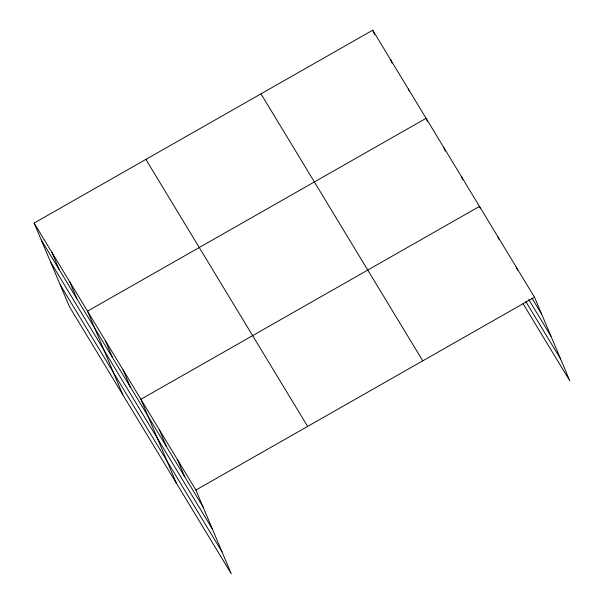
<?xml version="1.0" encoding="UTF-8"?>
<svg xmlns="http://www.w3.org/2000/svg" width="604" height="604" viewBox="0 0 604 604"><rect width="100%" height="100%" fill="white"/><g stroke="black" fill="none" stroke-linecap="round" stroke-linejoin="round"><path stroke-width="0.91" d="M34.126 223.057L195.907 490.048L231.287 573.8L69.505 306.802L34.126 223.057L372.713 30.2L534.495 297.198L569.874 380.943L523.072 303.706M195.907 490.048L534.495 297.198M532.026 298.278L541.675 314.208M528.787 299.599L550.984 336.232M525.827 301.585L560.565 358.919M260.981 93.839L422.762 360.837M145.866 159.411L307.64 426.409M41.314 240.06L203.095 507.058M50.615 262.083L212.397 529.081M60.204 284.778L221.985 551.777M516.156 266.938L517.598 270.335M497.824 236.677L498.904 239.229M480.21 208.116L479.485 206.417L140.906 399.274L176.277 483.019M461.69 177.048L462.77 179.599M443.895 147.678L445.337 151.083M427.541 121.714L426.099 118.308L87.52 311.166L122.891 394.91M408.304 88.939L409.021 90.638M390.509 59.57L391.951 62.975M372.713 30.2L374.51 34.451M177.576 459.795L184.756 476.798M159.237 429.535L166.425 446.537M123.11 369.905L130.29 386.907M105.315 340.535L112.495 357.538M69.724 281.796L76.904 298.799M51.929 252.427L59.109 269.429"/></g></svg>
